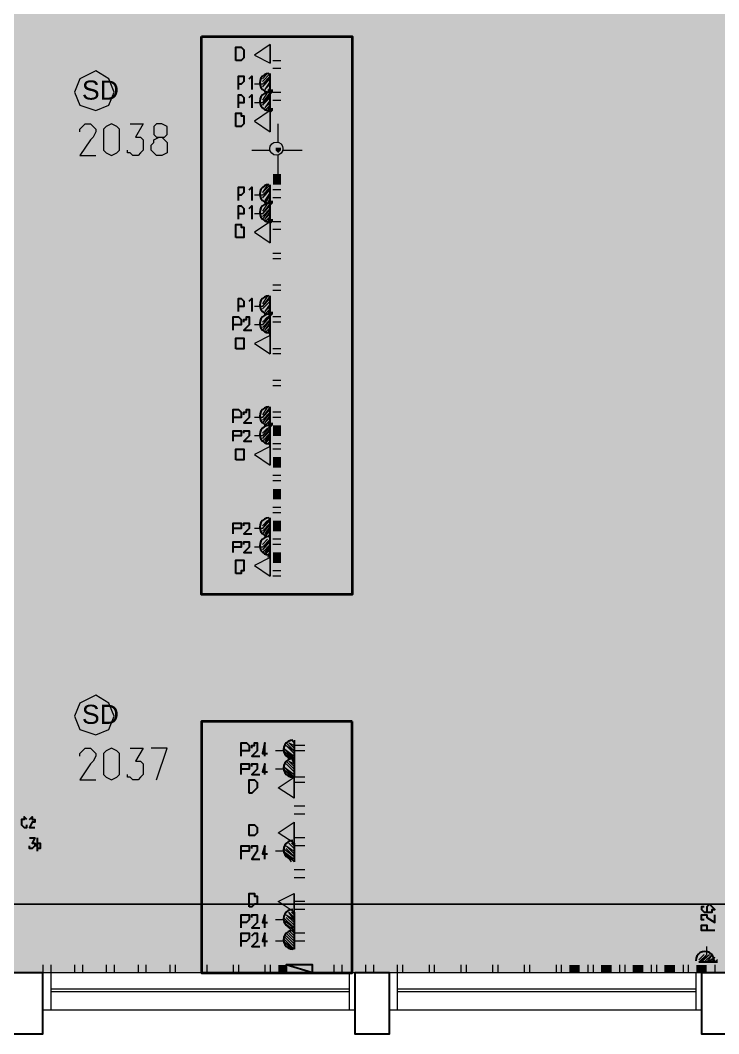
# Model space of a CAD drawing. Header units: millimetres. Extents: x 0 to 90.7, y 0 to 64.4.
# Drawn here: x 56.81 to 62.4, y 2.82 to 10.93 of the extents above; entities that cross this region are included whole.
import ezdxf

# ---------------------------------------------------------------- set-up
doc = ezdxf.new("R2010")
doc.units = ezdxf.units.MM
for name, color, linetype in [('PDF_014404$_ps_ELEC', 2, 'Continuous'), ('PDF_014404$_PS_ELECTRONICS', 5, 'Continuous'), ('PDF_014404$_ps_POWER$SKIRTING', 4, 'Continuous'), ('PDF_014404$_ps_TEXTBOLD$FIRE', 2, 'Continuous'), ('PDF_014404$_ps_TEXTBOLD$POWER', 2, 'Continuous'), ('PDF_014404$BL', 7, 'Continuous'), ('PDF_014404$FT', 7, 'Continuous'), ('PDF_014404$WA-COL', 7, 'Continuous'), ('PDF_014404$WN', 7, 'Continuous'), ('PDF_Text', 7, 'Continuous')]:
    doc.layers.add(name, color=color, linetype=linetype)
for name, color, linetype, true_color in [('PDF_014404$_PS_ELECTRONICS$CABLE$TRAY', 7, 'Continuous', 0xdd0037), ('PDF_014404$_ps_FIRE_ACCESS', 7, 'Continuous', 0x37dd00), ('PDF_014404$_ps_POWER$CABLE$TRAY', 7, 'Continuous', 0x7fbfff), ('PDF_014404$_ps_THIN', 7, 'Continuous', 0x7fbfff), ('PDF_014404$HL-TMP', 7, 'Continuous', 0x800000)]:
    doc.layers.add(name, color=color, linetype=linetype, true_color=true_color)
doc.styles.add('PDF ArialMT', font='arial.ttf')

msp = doc.modelspace()

# ---------------------------------------------------------------- hatches: boundary and pattern name
at = {"layer": 'PDF_014404$_ps_THIN', "transparency": 33554559}
for points in [[(58.8095, 10.3737), (58.7883, 10.3737), (58.7883, 10.3525), (58.8095, 10.3314), (58.8306, 10.3525), (58.8306, 10.3737)], [(58.8095, 10.2255), (58.7883, 10.2255), (58.7883, 10.2043), (58.8095, 10.1832), (58.8306, 10.2043), (58.8306, 10.2255)], [(58.873, 9.908), (58.8518, 9.908), (58.8518, 9.8868), (58.873, 9.8657), (58.8941, 9.8868), (58.8941, 9.908)], [(58.873, 9.908), (58.8518, 9.908), (58.8518, 9.8868), (58.873, 9.8657), (58.8941, 9.8868), (58.8941, 9.908)], [(58.8095, 9.4847), (58.7883, 9.4847), (58.7883, 9.4635), (58.8095, 9.4423), (58.8306, 9.4635), (58.8306, 9.4847)], [(58.8095, 9.3365), (58.7883, 9.3365), (58.7883, 9.3153), (58.8095, 9.2942), (58.8306, 9.3153), (58.8306, 9.3365)], [(58.8095, 8.5956), (58.7883, 8.5956), (58.7883, 8.5745), (58.8095, 8.5533), (58.8306, 8.5745), (58.8306, 8.5956)], [(58.8095, 7.7066), (58.7883, 7.7066), (58.7883, 7.6855), (58.8095, 7.6643), (58.8306, 7.6855), (58.8306, 7.7066)]]:
    msp.add_hatch(color=256, dxfattribs=at).paths.add_polyline_path(points)

# ---------------------------------------------------------------- linework, layer by layer
at = {"layer": 'PDF_014404$_ps_ELEC', "lineweight": 25}
for points in [[(58.7989, 10.5007, 1.00004), (58.7989, 10.3525, 1.00004), (58.7989, 10.2044)], [(58.7989, 9.6117, 1.00004), (58.7989, 9.4635, 1.00004), (58.7989, 9.3153)], [(58.7989, 8.7226, 1.00004), (58.7989, 8.5745, 1.00004), (58.7989, 8.4263)], [(58.7989, 7.8336, 1.00004), (58.7989, 7.6855, 1.00004), (58.7989, 7.5373)], [(58.7989, 6.9446, 1.00004), (58.7989, 6.7964, 1.00004), (58.7989, 6.6483)], [(58.9894, 5.1666, 1.00004), (58.9894, 5.0184, 1.00004), (58.9894, 4.8702)]]:
    msp.add_lwpolyline(points, format="xyb", dxfattribs=at)
for points in [[(58.8095, 10.2043), (58.8095, 10.3525), (58.8095, 10.5007)], [(58.8095, 9.3153), (58.8095, 9.4635), (58.8095, 9.6117)], [(58.8095, 8.4051), (58.8095, 8.5745), (58.8095, 8.7226)], [(58.8095, 7.5161), (58.8095, 7.6855), (58.8095, 7.8336)], [(58.8095, 6.6271), (58.8095, 6.7753), (58.8095, 6.9446)], [(59, 5.1666), (59, 5.0184), (59, 4.8702)], [(59, 4.3411), (59, 4.1929)], [(59, 3.7907), (59, 3.6425), (59, 3.4944)], [(62.3867, 3.3885), (62.2386, 3.3885)]]:
    msp.add_lwpolyline(points, dxfattribs=at)
at = {"layer": 'PDF_014404$_ps_ELEC', "lineweight": 0}
for points in [[(58.746, 10.416), (58.6825, 10.416)], [(58.746, 10.2678), (58.6825, 10.2678)], [(58.746, 9.527), (58.6825, 9.527)], [(58.746, 9.3788), (58.6825, 9.3788)], [(58.746, 8.638), (58.6825, 8.638)], [(58.746, 8.4898), (58.6825, 8.4898)], [(58.746, 7.749), (58.6825, 7.749)], [(58.746, 7.6008), (58.6825, 7.6008)], [(58.746, 6.8599), (58.6825, 6.8599)], [(58.746, 6.7118), (58.6825, 6.7118)], [(58.9153, 5.0819), (58.8518, 5.0819)], [(58.9153, 4.9337), (58.8518, 4.9337)], [(58.9153, 4.2775), (58.8518, 4.2775)], [(58.9153, 3.7272), (58.8518, 3.7272)], [(58.9153, 3.5579), (58.8518, 3.5579)], [(62.3021, 3.452), (62.3021, 3.5155)]]:
    msp.add_lwpolyline(points, dxfattribs=at)
at = {"layer": 'PDF_014404$_ps_ELEC', "lineweight": 25}
for centre, start, end in [((58.9894, 4.2881), 89.99773, 270.00227), ((58.9894, 3.7378), 89.99773, 270.00227), ((58.9894, 3.5685), 89.99773, 270.00227), ((62.2872, 3.4017), 359.99993, 180.00007)]:
    msp.add_arc(centre, 0.0741, start, end, dxfattribs=at)
at = {"layer": 'PDF_014404$_PS_ELECTRONICS', "lineweight": 0}
for points in [[(58.6825, 10.6489), (58.8095, 10.5854), (58.8095, 10.7335)], [(58.8095, 10.7335), (58.8095, 10.5854), (58.8095, 10.7335)], [(58.6825, 10.1197), (58.8095, 10.035), (58.8095, 10.2043)], [(58.8095, 10.2043), (58.8095, 10.035), (58.8095, 10.2043)], [(58.6825, 9.2307), (58.8095, 9.146), (58.8095, 9.3153)], [(58.8095, 9.3153), (58.8095, 9.146), (58.8095, 9.3153)], [(58.6825, 8.3416), (58.8095, 8.257), (58.8095, 8.4051)], [(58.8095, 8.4051), (58.8095, 8.257), (58.8095, 8.4051)], [(58.6825, 7.4526), (58.8095, 7.368), (58.8095, 7.5161)], [(58.8095, 7.5161), (58.8095, 7.368), (58.8095, 7.5161)], [(58.6825, 6.5636), (58.8095, 6.4789), (58.8095, 6.6271)], [(58.8095, 6.6271), (58.8095, 6.4789), (58.8095, 6.6271)], [(58.873, 4.7856), (59, 4.8702), (59, 4.7009)], [(59, 4.7009), (59, 4.8702), (59, 4.7009)], [(58.873, 4.4257), (59, 4.5104), (59, 4.3411)], [(59, 4.3411), (59, 4.5104), (59, 4.3411)], [(58.873, 3.8754), (59, 3.9389), (59, 3.7907)], [(59, 3.7907), (59, 3.9389), (59, 3.7907)]]:
    msp.add_lwpolyline(points, close=True, dxfattribs=at)
at = {"layer": 'PDF_014404$_PS_ELECTRONICS', "transparency": 33554559}
for points in [[(58.6825, 10.6489), (58.8095, 10.7335), (58.8095, 10.5854)], [(58.6825, 10.1197), (58.8095, 10.2043), (58.8095, 10.035)], [(58.6825, 9.2307), (58.8095, 9.3153), (58.8095, 9.146)], [(58.6825, 8.3416), (58.8095, 8.4051), (58.8095, 8.257)], [(58.6825, 7.4526), (58.8095, 7.5161), (58.8095, 7.368)], [(58.6825, 6.5636), (58.8095, 6.6271), (58.8095, 6.4789)], [(58.873, 4.7856), (59, 4.7009), (59, 4.8702)], [(58.873, 4.4257), (59, 4.3411), (59, 4.5104)], [(58.873, 3.8754), (59, 3.7907), (59, 3.9389)]]:
    msp.add_solid(points, dxfattribs=at)
at = {"layer": 'PDF_014404$_PS_ELECTRONICS$CABLE$TRAY', "transparency": 33554559}
for points in [[(58.6825, 9.527), (58.6825, 9.7387), (55.9307, 9.527)], [(58.6825, 9.7387), (55.9307, 9.527), (55.9307, 9.7387)]]:
    msp.add_solid(points, dxfattribs=at)
at = {"layer": 'PDF_014404$_ps_FIRE_ACCESS', "lineweight": 0}
for points in [[(57.4124, 10.2043), (57.5183, 10.2467), (57.5606, 10.3525), (57.5183, 10.4584), (57.4124, 10.5219), (57.2854, 10.4584), (57.2431, 10.3525), (57.2854, 10.2467)], [(57.4124, 5.2089), (57.5183, 5.2512), (57.5606, 5.3571), (57.5183, 5.4629), (57.4124, 5.5264), (57.2854, 5.4629), (57.2431, 5.3571), (57.2854, 5.2512)]]:
    msp.add_lwpolyline(points, close=True, dxfattribs=at)
at = {"layer": 'PDF_014404$_ps_POWER$CABLE$TRAY', "transparency": 33554559}
for points in [[(55.9307, 10.0562), (55.9307, 9.8445), (58.5343, 10.0562)], [(55.9307, 9.8445), (58.5343, 10.0562), (58.5343, 9.8445)], [(59.1693, 10.035), (59.1693, 9.8445), (65.202, 10.0138)], [(59.1693, 9.8445), (65.202, 10.0138), (65.202, 9.8022)]]:
    msp.add_solid(points, dxfattribs=at)
at = {"layer": 'PDF_014404$_ps_POWER$SKIRTING', "lineweight": 0}
for points in [[(58.8306, 10.797), (58.8941, 10.797)], [(58.8306, 10.6065), (58.8941, 10.6065)], [(58.8306, 10.543), (58.8941, 10.543)], [(58.8306, 10.3525), (58.8941, 10.3525)], [(58.8306, 10.289), (58.8941, 10.289)], [(58.8941, 9.5693), (58.8306, 9.5693)], [(58.8941, 9.5058), (58.8306, 9.5058)], [(58.8941, 9.3153), (58.8306, 9.3153)], [(58.8941, 9.2518), (58.8306, 9.2518)], [(58.8941, 9.0613), (58.8306, 9.0613)], [(58.8941, 9.019), (58.8306, 9.019)], [(58.8941, 8.8073), (58.8306, 8.8073)], [(58.8941, 8.765), (58.8306, 8.765)], [(58.8941, 8.5533), (58.8306, 8.5533)], [(58.8941, 8.511), (58.8306, 8.511)], [(58.8941, 8.2993), (58.8306, 8.2993)], [(58.8941, 8.257), (58.8306, 8.257)], [(58.8941, 8.0453), (58.8306, 8.0453)], [(58.8941, 8.003), (58.8306, 8.003)], [(58.8941, 7.7913), (58.8306, 7.7913)], [(58.8941, 7.749), (58.8306, 7.749)], [(58.8941, 7.5373), (58.8306, 7.5373)], [(58.8941, 7.495), (58.8306, 7.495)], [(58.8941, 7.2833), (58.8306, 7.2833)], [(58.8941, 7.2409), (58.8306, 7.2409)], [(58.8941, 7.0293), (58.8306, 7.0293)], [(58.8941, 6.9869), (58.8306, 6.9869)], [(58.8941, 6.7753), (58.8306, 6.7753)], [(58.8941, 6.7329), (58.8306, 6.7329)], [(58.8941, 6.5213), (58.8306, 6.5213)], [(58.8941, 6.4789), (58.8306, 6.4789)], [(58.8941, 6.3308), (58.8306, 6.3308)], [(59.0847, 5.1242), (59, 5.1242)], [(59.0847, 5.0819), (59, 5.0819)], [(59.0847, 4.8702), (59, 4.8702)], [(59.0847, 4.8279), (59, 4.8279)], [(59.0847, 4.6374), (59, 4.6374)], [(59.0847, 4.5739), (59, 4.5739)], [(59.0847, 4.3834), (59, 4.3834)], [(59.0847, 4.3199), (59, 4.3199)], [(59.0847, 4.1294), (59, 4.1294)], [(59.0847, 4.0659), (59, 4.0659)], [(59.0847, 3.8754), (59, 3.8754)], [(59.0847, 3.8119), (59, 3.8119)], [(59.0847, 3.6214), (59, 3.6214)], [(59.0847, 3.5579), (59, 3.5579)], [(56.9891, 3.3674), (56.9891, 3.3039)], [(57.0526, 3.3674), (57.0526, 3.3039)], [(57.2431, 3.3674), (57.2431, 3.3039)], [(57.3066, 3.3674), (57.3066, 3.3039)], [(57.4971, 3.3674), (57.4971, 3.3039)], [(57.5606, 3.3674), (57.5606, 3.3039)], [(57.7511, 3.3674), (57.7511, 3.3039)], [(57.8146, 3.3674), (57.8146, 3.3039)], [(58.0051, 3.3674), (58.0051, 3.3039)], [(58.0475, 3.3674), (58.0475, 3.3039)], [(58.2591, 3.3674), (58.2591, 3.3039)], [(58.3015, 3.3674), (58.3015, 3.3039)], [(58.5131, 3.3674), (58.5131, 3.3039)], [(58.5555, 3.3674), (58.5555, 3.3039)], [(58.7671, 3.3674), (58.7671, 3.3039)], [(58.8095, 3.3674), (58.8095, 3.3039)], [(58.9365, 3.3674), (58.9365, 3.3039)], [(59.0847, 3.3674), (59, 3.3674)], [(59.3175, 3.3674), (59.3175, 3.3039)], [(59.381, 3.3674), (59.381, 3.3039)], [(59.5715, 3.3674), (59.5715, 3.3039)], [(59.635, 3.3674), (59.635, 3.3039)], [(59.8255, 3.3674), (59.8255, 3.3039)], [(59.8678, 3.3674), (59.8678, 3.3039)], [(60.0795, 3.3674), (60.0795, 3.3039)], [(60.1218, 3.3674), (60.1218, 3.3039)], [(60.3335, 3.3674), (60.3335, 3.3039)], [(60.3758, 3.3674), (60.3758, 3.3039)], [(60.5875, 3.3674), (60.5875, 3.3039)], [(60.6299, 3.3674), (60.6299, 3.3039)], [(60.8415, 3.3674), (60.8415, 3.3039)], [(60.8839, 3.3674), (60.8839, 3.3039)], [(61.0955, 3.3674), (61.0955, 3.3039)], [(61.1379, 3.3674), (61.1379, 3.3039)], [(61.3495, 3.3674), (61.3495, 3.3039)], [(61.3919, 3.3674), (61.3919, 3.3039)], [(61.6035, 3.3674), (61.6035, 3.3039)], [(61.6459, 3.3674), (61.6459, 3.3039)], [(61.8575, 3.3674), (61.8575, 3.3039)], [(61.8999, 3.3674), (61.8999, 3.3039)], [(62.1116, 3.3674), (62.1116, 3.3039)], [(62.1539, 3.3674), (62.1539, 3.3039)], [(62.3656, 3.3674), (62.3656, 3.3039)]]:
    msp.add_lwpolyline(points, dxfattribs=at)
at = {"layer": 'PDF_014404$_ps_POWER$SKIRTING', "lineweight": 25}
msp.add_lwpolyline([(59.1482, 3.3039), (59.1482, 3.3674), (58.9365, 3.3674), (58.9365, 3.3039), (59.1482, 3.3039), (58.9365, 3.3674)], dxfattribs=at)
at = {"layer": 'PDF_014404$_ps_POWER$SKIRTING', "transparency": 33554559}
for points in [[(58.8306, 10.6489), (58.8941, 10.6489), (58.8306, 10.797)], [(58.8941, 10.6489), (58.8306, 10.797), (58.8941, 10.797)], [(58.8306, 10.3949), (58.8941, 10.3949), (58.8306, 10.5007)], [(58.8941, 10.3949), (58.8306, 10.5007), (58.8941, 10.5007)], [(58.8306, 10.0985), (58.8941, 10.0985), (58.8306, 10.2467)], [(58.8941, 10.0985), (58.8306, 10.2467), (58.8941, 10.2467)], [(58.8941, 9.6963), (58.8306, 9.6963), (58.8941, 9.6117)], [(58.8306, 9.6963), (58.8941, 9.6117), (58.8306, 9.6117)], [(58.8941, 9.4635), (58.8306, 9.4635), (58.8941, 9.3577)], [(58.8306, 9.4635), (58.8941, 9.3577), (58.8306, 9.3577)], [(58.8941, 9.2095), (58.8306, 9.2095), (58.8941, 9.1037)], [(58.8306, 9.2095), (58.8941, 9.1037), (58.8306, 9.1037)], [(58.8941, 8.9555), (58.8306, 8.9555), (58.8941, 8.8497)], [(58.8306, 8.9555), (58.8941, 8.8497), (58.8306, 8.8497)], [(58.8941, 8.7015), (58.8306, 8.7015), (58.8941, 8.5956)], [(58.8306, 8.7015), (58.8941, 8.5956), (58.8306, 8.5956)], [(58.8941, 8.4475), (58.8306, 8.4475), (58.8941, 8.3416)], [(58.8306, 8.4475), (58.8941, 8.3416), (58.8306, 8.3416)], [(58.8941, 8.1935), (58.8306, 8.1935), (58.8941, 8.0876)], [(58.8306, 8.1935), (58.8941, 8.0876), (58.8306, 8.0876)], [(58.8941, 7.9395), (58.8306, 7.9395), (58.8941, 7.8336)], [(58.8306, 7.9395), (58.8941, 7.8336), (58.8306, 7.8336)], [(58.8941, 7.6855), (58.8306, 7.6855), (58.8941, 7.6008)], [(58.8306, 7.6855), (58.8941, 7.6008), (58.8306, 7.6008)], [(58.8941, 7.4315), (58.8306, 7.4315), (58.8941, 7.3468)], [(58.8306, 7.4315), (58.8941, 7.3468), (58.8306, 7.3468)], [(58.8941, 7.1774), (58.8306, 7.1774), (58.8941, 7.0928)], [(58.8306, 7.1774), (58.8941, 7.0928), (58.8306, 7.0928)], [(58.8941, 6.9234), (58.8306, 6.9234), (58.8941, 6.8388)], [(58.8306, 6.9234), (58.8941, 6.8388), (58.8306, 6.8388)], [(58.8941, 6.6694), (58.8306, 6.6694), (58.8941, 6.5848)], [(58.8306, 6.6694), (58.8941, 6.5848), (58.8306, 6.5848)], [(58.8941, 6.4366), (58.8306, 6.4366), (58.8941, 6.3308)], [(58.8306, 6.4366), (58.8941, 6.3308), (58.8306, 6.3308)], [(59.0847, 5.3147), (59, 5.3147), (59.0847, 5.1877)], [(59, 5.3147), (59.0847, 5.1877), (59, 5.1877)], [(59.0847, 5.0396), (59, 5.0396), (59.0847, 4.9337)], [(59, 5.0396), (59.0847, 4.9337), (59, 4.9337)], [(59.0847, 4.7856), (59, 4.7856), (59.0847, 4.6797)], [(59, 4.7856), (59.0847, 4.6797), (59, 4.6797)], [(59.0847, 4.5316), (59, 4.5316), (59.0847, 4.4257)], [(59, 4.5316), (59.0847, 4.4257), (59, 4.4257)], [(59.0847, 4.2775), (59, 4.2775), (59.0847, 4.1717)], [(59, 4.2775), (59.0847, 4.1717), (59, 4.1717)], [(59.0847, 4.0235), (59, 4.0235), (59.0847, 3.9177)], [(59, 4.0235), (59.0847, 3.9177), (59, 3.9177)], [(59.0847, 3.7695), (59, 3.7695), (59.0847, 3.6637)], [(59, 3.7695), (59.0847, 3.6637), (59, 3.6637)], [(59.0847, 3.5155), (59, 3.5155), (59.0847, 3.3674)], [(59, 3.5155), (59.0847, 3.3674), (59, 3.3674)], [(56.8409, 3.3674), (56.8409, 3.3039), (56.9468, 3.3674)], [(56.8409, 3.3039), (56.9468, 3.3674), (56.9468, 3.3039)], [(57.0949, 3.3674), (57.0949, 3.3039), (57.2008, 3.3674)], [(57.0949, 3.3039), (57.2008, 3.3674), (57.2008, 3.3039)], [(57.3489, 3.3674), (57.3489, 3.3039), (57.4548, 3.3674)], [(57.3489, 3.3039), (57.4548, 3.3674), (57.4548, 3.3039)], [(57.603, 3.3674), (57.603, 3.3039), (57.7088, 3.3674)], [(57.603, 3.3039), (57.7088, 3.3674), (57.7088, 3.3039)], [(57.857, 3.3674), (57.857, 3.3039), (57.9628, 3.3674)], [(57.857, 3.3039), (57.9628, 3.3674), (57.9628, 3.3039)], [(58.111, 3.3674), (58.111, 3.3039), (58.2168, 3.3674)], [(58.111, 3.3039), (58.2168, 3.3674), (58.2168, 3.3039)], [(58.365, 3.3674), (58.365, 3.3039), (58.4708, 3.3674)], [(58.365, 3.3039), (58.4708, 3.3674), (58.4708, 3.3039)], [(58.619, 3.3674), (58.619, 3.3039), (58.7248, 3.3674)], [(58.619, 3.3039), (58.7248, 3.3674), (58.7248, 3.3039)], [(58.873, 3.3674), (58.873, 3.3039), (58.9365, 3.3674)], [(58.873, 3.3039), (58.9365, 3.3674), (58.9365, 3.3039)], [(59.1482, 3.3674), (59.1482, 3.3039), (59.2752, 3.3674)], [(59.1482, 3.3039), (59.2752, 3.3674), (59.2752, 3.3039)], [(59.4233, 3.3674), (59.4233, 3.3039), (59.5292, 3.3674)], [(59.4233, 3.3039), (59.5292, 3.3674), (59.5292, 3.3039)], [(59.6773, 3.3674), (59.6773, 3.3039), (59.7832, 3.3674)], [(59.6773, 3.3039), (59.7832, 3.3674), (59.7832, 3.3039)], [(59.9313, 3.3674), (59.9313, 3.3039), (60.0372, 3.3674)], [(59.9313, 3.3039), (60.0372, 3.3674), (60.0372, 3.3039)], [(60.1853, 3.3674), (60.1853, 3.3039), (60.2912, 3.3674)], [(60.1853, 3.3039), (60.2912, 3.3674), (60.2912, 3.3039)], [(60.4394, 3.3674), (60.4394, 3.3039), (60.5452, 3.3674)], [(60.4394, 3.3039), (60.5452, 3.3674), (60.5452, 3.3039)], [(60.6934, 3.3674), (60.6934, 3.3039), (60.7992, 3.3674)], [(60.6934, 3.3039), (60.7992, 3.3674), (60.7992, 3.3039)], [(60.9474, 3.3674), (60.9474, 3.3039), (61.0532, 3.3674)], [(60.9474, 3.3039), (61.0532, 3.3674), (61.0532, 3.3039)], [(61.2014, 3.3674), (61.2014, 3.3039), (61.286, 3.3674)], [(61.2014, 3.3039), (61.286, 3.3674), (61.286, 3.3039)], [(61.4554, 3.3674), (61.4554, 3.3039), (61.54, 3.3674)], [(61.4554, 3.3039), (61.54, 3.3674), (61.54, 3.3039)], [(61.7094, 3.3674), (61.7094, 3.3039), (61.794, 3.3674)], [(61.7094, 3.3039), (61.794, 3.3674), (61.794, 3.3039)], [(61.9634, 3.3674), (61.9634, 3.3039), (62.0481, 3.3674)], [(61.9634, 3.3039), (62.0481, 3.3674), (62.0481, 3.3039)], [(62.2174, 3.3674), (62.2174, 3.3039), (62.3021, 3.3674)], [(62.2174, 3.3039), (62.3021, 3.3674), (62.3021, 3.3039)]]:
    msp.add_solid(points, dxfattribs=at)
at = {"layer": 'PDF_014404$_ps_TEXTBOLD$FIRE', "lineweight": 20}
for points in [[(57.2854, 10.035), (57.2854, 10.0562), (57.3066, 10.0773), (57.3278, 10.0985), (57.3701, 10.0985), (57.3913, 10.0773), (57.4124, 10.0562), (57.4124, 10.035), (57.3913, 9.9927), (57.3701, 9.9715), (57.2854, 9.8445), (57.4124, 9.8445)], [(57.6876, 10.0985), (57.7935, 10.0985), (57.73, 9.9927), (57.7723, 9.9927), (57.7935, 9.9715), (57.7935, 9.9503), (57.7935, 9.908), (57.7935, 9.8868), (57.7723, 9.8657), (57.7511, 9.8445), (57.7088, 9.8445), (57.6876, 9.8657), (57.6665, 9.8657), (57.6665, 9.8868)], [(57.2854, 5.0396), (57.2854, 5.0607), (57.3066, 5.0819), (57.3278, 5.1031), (57.3701, 5.1031), (57.3913, 5.0819), (57.4124, 5.0607), (57.4124, 5.0396), (57.3913, 4.9972), (57.3701, 4.9761), (57.2854, 4.8491), (57.4124, 4.8491)], [(57.6876, 5.1031), (57.7935, 5.1031), (57.73, 4.9972), (57.7723, 4.9972), (57.7935, 4.9761), (57.7935, 4.9549), (57.7935, 4.9126), (57.7935, 4.8914), (57.7723, 4.8702), (57.7511, 4.8491), (57.7088, 4.8491), (57.6876, 4.8702), (57.6665, 4.8702), (57.6665, 4.8914)], [(57.8993, 4.8491), (57.984, 5.1031), (57.857, 5.1031)]]:
    msp.add_lwpolyline(points, dxfattribs=at)
for points in [[(57.5395, 10.0985), (57.4971, 10.0773), (57.476, 10.0562), (57.476, 9.9927), (57.476, 9.9503), (57.476, 9.8868), (57.4971, 9.8657), (57.5395, 9.8445), (57.5818, 9.8657), (57.603, 9.8868), (57.603, 9.9503), (57.603, 9.9927), (57.603, 10.0562), (57.5818, 10.0773)], [(57.8993, 10.0985), (57.8781, 10.0773), (57.8781, 10.0562), (57.8781, 10.035), (57.8781, 10.0138), (57.8993, 9.9927), (57.9416, 9.9927), (57.9628, 9.9715), (57.984, 9.9503), (57.984, 9.9292), (57.984, 9.8868), (57.984, 9.8657), (57.9416, 9.8445), (57.8993, 9.8445), (57.8781, 9.8657), (57.857, 9.8868), (57.857, 9.9292), (57.8781, 9.9503), (57.8781, 9.9715), (57.9205, 9.9927), (57.9628, 9.9927), (57.984, 10.0138), (57.984, 10.035), (57.984, 10.0562), (57.984, 10.0773), (57.9416, 10.0985)], [(57.5395, 5.1031), (57.4971, 5.0819), (57.476, 5.0607), (57.476, 4.9972), (57.476, 4.9549), (57.476, 4.8914), (57.4971, 4.8702), (57.5395, 4.8491), (57.5818, 4.8702), (57.603, 4.8914), (57.603, 4.9549), (57.603, 4.9972), (57.603, 5.0607), (57.5818, 5.0819)]]:
    msp.add_lwpolyline(points, close=True, dxfattribs=at)
at = {"layer": 'PDF_014404$_ps_TEXTBOLD$POWER', "lineweight": 25}
for points in [[(58.5343, 10.6065), (58.5343, 10.7124), (58.5766, 10.7124), (58.5978, 10.6912), (58.5978, 10.67), (58.5978, 10.6489), (58.5978, 10.6277), (58.5766, 10.6065)], [(58.5343, 10.0773), (58.5343, 10.1832), (58.5766, 10.1832), (58.5766, 10.162), (58.5978, 10.162), (58.5978, 10.1408), (58.5978, 10.1197), (58.5978, 10.0985), (58.5766, 10.0773)], [(58.5343, 9.1883), (58.5343, 9.2942), (58.5766, 9.2942), (58.5766, 9.273), (58.5978, 9.273), (58.5978, 9.2518), (58.5978, 9.2307), (58.5978, 9.2095), (58.5978, 9.1883), (58.5766, 9.1883)], [(58.5343, 8.2993), (58.5343, 8.384), (58.5766, 8.384), (58.5978, 8.384), (58.5978, 8.3628), (58.5978, 8.3205), (58.5978, 8.2993), (58.5766, 8.2993)], [(58.5343, 7.4103), (58.5343, 7.495), (58.5766, 7.495), (58.5978, 7.495), (58.5978, 7.4738), (58.5978, 7.4315), (58.5978, 7.4103), (58.5766, 7.4103)], [(58.5343, 6.5001), (58.5343, 6.6059), (58.5766, 6.6059), (58.5978, 6.6059), (58.5978, 6.5848), (58.5978, 6.5636), (58.5978, 6.5424), (58.5978, 6.5213), (58.5766, 6.5213), (58.5766, 6.5001)], [(58.6401, 4.7432), (58.6401, 4.8491), (58.6613, 4.8491), (58.6825, 4.8491), (58.7036, 4.8279), (58.7036, 4.8067), (58.7036, 4.7856), (58.6825, 4.7644), (58.6613, 4.7432)], [(58.6401, 4.4046), (58.6401, 4.4892), (58.6613, 4.4892), (58.6825, 4.4892), (58.7036, 4.4681), (58.7036, 4.4469), (58.7036, 4.4257), (58.6825, 4.4046), (58.6613, 4.4046)], [(56.9468, 4.2987), (56.9468, 4.3199), (56.9256, 4.3199), (56.9468, 4.3411), (56.9679, 4.3411), (56.9679, 4.3199), (56.9679, 4.2987)], [(58.6401, 3.833), (58.6401, 3.9389), (58.6613, 3.9389), (58.6825, 3.9389), (58.6825, 3.9177), (58.7036, 3.9177), (58.7036, 3.8965), (58.7036, 3.8754), (58.7036, 3.8542), (58.6825, 3.8542), (58.6613, 3.833)]]:
    msp.add_lwpolyline(points, close=True, dxfattribs=at)
for points in [[(58.5555, 10.3737), (58.5555, 10.4795), (58.5766, 10.4795), (58.5978, 10.4795), (58.5978, 10.4584), (58.5978, 10.4372), (58.5766, 10.416), (58.5555, 10.416)], [(58.6401, 10.4584), (58.6613, 10.4795), (58.6613, 10.3737)], [(58.5555, 10.2255), (58.5555, 10.3314), (58.5766, 10.3314), (58.5978, 10.3102), (58.5978, 10.289), (58.5978, 10.2678), (58.5766, 10.2678), (58.5555, 10.2678)], [(58.6401, 10.3102), (58.6613, 10.3314), (58.6613, 10.2255)], [(58.5555, 9.4847), (58.5555, 9.5905), (58.5766, 9.5905), (58.5978, 9.5905), (58.5978, 9.5693), (58.5978, 9.5482), (58.5766, 9.527), (58.5555, 9.527)], [(58.6401, 9.5693), (58.6613, 9.5905), (58.6613, 9.4847)], [(58.5555, 9.3365), (58.5555, 9.4423), (58.5766, 9.4423), (58.5978, 9.4212), (58.5978, 9.4), (58.5978, 9.3788), (58.5766, 9.3788), (58.5555, 9.3788)], [(58.6401, 9.4212), (58.6613, 9.4423), (58.6613, 9.3365)], [(58.5555, 8.5956), (58.5555, 8.7015), (58.5766, 8.7015), (58.5978, 8.6803), (58.5978, 8.6591), (58.5978, 8.638), (58.5766, 8.638), (58.5555, 8.638)], [(58.6401, 8.6803), (58.6613, 8.7015), (58.6613, 8.5956)], [(58.5131, 8.4475), (58.5131, 8.5533), (58.5555, 8.5533), (58.5766, 8.5321), (58.5766, 8.511), (58.5766, 8.4898), (58.5555, 8.4898), (58.5131, 8.4898)], [(58.5978, 8.511), (58.5978, 8.5321), (58.619, 8.5321), (58.619, 8.5533), (58.6401, 8.5533), (58.6401, 8.5321), (58.6401, 8.511), (58.6401, 8.4898), (58.5978, 8.4475), (58.6613, 8.4475)], [(58.5131, 7.7066), (58.5131, 7.8125), (58.5555, 7.8125), (58.5766, 7.7913), (58.5766, 7.7701), (58.5766, 7.749), (58.5555, 7.749), (58.5131, 7.749)], [(58.5978, 7.7701), (58.5978, 7.7913), (58.619, 7.7913), (58.619, 7.8125), (58.6401, 7.8125), (58.6401, 7.7913), (58.6401, 7.7701), (58.6401, 7.749), (58.5978, 7.7066), (58.6613, 7.7066)], [(58.5131, 7.5585), (58.5131, 7.6431), (58.5555, 7.6431), (58.5766, 7.6431), (58.5766, 7.622), (58.5766, 7.6008), (58.5555, 7.6008), (58.5131, 7.6008)], [(58.5978, 7.622), (58.5978, 7.6431), (58.619, 7.6431), (58.6401, 7.6431), (58.6401, 7.622), (58.6401, 7.6008), (58.5978, 7.5585), (58.6613, 7.5585)], [(58.5131, 6.8176), (58.5131, 6.9023), (58.5555, 6.9023), (58.5766, 6.9023), (58.5766, 6.8811), (58.5766, 6.8599), (58.5555, 6.8599), (58.5131, 6.8599)], [(58.5978, 6.8811), (58.5978, 6.9023), (58.619, 6.9023), (58.6401, 6.9023), (58.6401, 6.8811), (58.6401, 6.8599), (58.5978, 6.8176), (58.6613, 6.8176)], [(58.5131, 6.6694), (58.5131, 6.7541), (58.5555, 6.7541), (58.5766, 6.7541), (58.5766, 6.7329), (58.5766, 6.7118), (58.5555, 6.7118), (58.5131, 6.7118)], [(58.5978, 6.7329), (58.5978, 6.7541), (58.619, 6.7541), (58.6401, 6.7541), (58.6401, 6.7329), (58.6401, 6.7118), (58.5978, 6.6694), (58.6613, 6.6694)], [(58.5766, 5.0396), (58.5766, 5.1454), (58.619, 5.1454), (58.6401, 5.1242), (58.6401, 5.1031), (58.6401, 5.0819), (58.619, 5.0819), (58.5766, 5.0819)], [(58.6613, 5.1031), (58.6613, 5.1242), (58.6825, 5.1242), (58.6825, 5.1454), (58.7036, 5.1454), (58.7036, 5.1242), (58.7036, 5.1031), (58.7036, 5.0819), (58.6613, 5.0396), (58.7248, 5.0396)], [(58.7671, 5.0396), (58.7671, 5.1454), (58.746, 5.0607), (58.7883, 5.0607)], [(58.5766, 4.8914), (58.5766, 4.9761), (58.619, 4.9761), (58.6401, 4.9761), (58.6401, 4.9549), (58.6401, 4.9337), (58.619, 4.9337), (58.5766, 4.9337)], [(58.6613, 4.9549), (58.6613, 4.9761), (58.6825, 4.9761), (58.7036, 4.9761), (58.7036, 4.9549), (58.7036, 4.9337), (58.6613, 4.8914), (58.7248, 4.8914)], [(58.7671, 4.8914), (58.7671, 4.9761), (58.746, 4.9126), (58.7883, 4.9126)], [(56.8621, 4.5316), (56.8409, 4.5527), (56.8409, 4.5316), (56.8198, 4.5316), (56.8198, 4.5104), (56.8198, 4.4892), (56.8409, 4.4681), (56.8621, 4.4681), (56.8621, 4.4892)], [(56.8833, 4.5316), (56.9044, 4.5527), (56.9044, 4.5316), (56.9256, 4.5316), (56.9256, 4.5104), (56.9044, 4.5104), (56.8833, 4.4681), (56.9256, 4.4681)], [(56.8833, 4.3834), (56.9256, 4.3834), (56.9044, 4.3411), (56.9256, 4.3411), (56.9256, 4.3199), (56.9044, 4.2987), (56.8833, 4.2987), (56.8833, 4.3199)], [(56.9468, 4.2775), (56.9468, 4.3834)], [(58.5766, 4.214), (58.5766, 4.3199), (58.619, 4.3199), (58.6401, 4.3199), (58.6401, 4.2987), (58.6401, 4.2775), (58.619, 4.2775), (58.5766, 4.2775)], [(58.6613, 4.2987), (58.6613, 4.3199), (58.6825, 4.3199), (58.7036, 4.3199), (58.7036, 4.2987), (58.7036, 4.2775), (58.6613, 4.214), (58.7248, 4.214)], [(58.7671, 4.214), (58.7671, 4.3199), (58.746, 4.2564), (58.7883, 4.2564)], [(62.2809, 3.833), (62.2597, 3.833), (62.2597, 3.8119), (62.2809, 3.7907), (62.3021, 3.7907), (62.3232, 3.7907), (62.3444, 3.7907), (62.3444, 3.8119), (62.3656, 3.8119), (62.3444, 3.833), (62.3232, 3.8542), (62.3021, 3.833), (62.3021, 3.8119), (62.3021, 3.7907), (62.3232, 3.7907)], [(58.5766, 3.6637), (58.5766, 3.7695), (58.619, 3.7695), (58.6401, 3.7695), (58.6401, 3.7484), (58.6401, 3.7272), (58.619, 3.706), (58.5766, 3.706)], [(58.6613, 3.7484), (58.6613, 3.7695), (58.6825, 3.7695), (58.7036, 3.7695), (58.7036, 3.7484), (58.7036, 3.7272), (58.7036, 3.706), (58.6613, 3.6637), (58.7248, 3.6637)], [(58.7671, 3.6637), (58.7671, 3.7695), (58.746, 3.706), (58.7883, 3.706)], [(62.2809, 3.7272), (62.2597, 3.7272), (62.2597, 3.7484), (62.2597, 3.7695), (62.2809, 3.7695), (62.3021, 3.7695), (62.3021, 3.7484), (62.3656, 3.706), (62.3656, 3.7695)], [(62.3656, 3.6425), (62.2597, 3.6425), (62.2597, 3.6637), (62.2597, 3.6849), (62.2809, 3.6849), (62.3021, 3.6849), (62.3021, 3.6637), (62.3021, 3.6425)], [(58.5766, 3.5155), (58.5766, 3.6214), (58.619, 3.6214), (58.6401, 3.6214), (58.6401, 3.6002), (58.6401, 3.579), (58.619, 3.5579), (58.5766, 3.5579)], [(58.6613, 3.6002), (58.6825, 3.6214), (58.7036, 3.6214), (58.7036, 3.6002), (58.7036, 3.579), (58.7036, 3.5579), (58.6613, 3.5155), (58.7248, 3.5155)], [(58.7671, 3.5155), (58.7671, 3.6214), (58.746, 3.5579), (58.7883, 3.5579)]]:
    msp.add_lwpolyline(points, dxfattribs=at)
at = {"layer": 'PDF_014404$_ps_THIN', "lineweight": 18}
for points in [[(58.7883, 10.5007), (58.746, 10.4584)], [(58.8095, 10.5007), (58.746, 10.4372)], [(58.746, 10.416), (58.8095, 10.4795), (58.746, 10.3949), (58.8095, 10.4584)], [(58.8095, 10.4372), (58.7671, 10.3737), (58.8095, 10.416), (58.7671, 10.3737)], [(58.8095, 10.3949), (58.7883, 10.3525), (58.8095, 10.3737)], [(58.7883, 10.3525), (58.746, 10.289)], [(58.8095, 10.3525), (58.746, 10.2678), (58.8095, 10.3314), (58.746, 10.2467), (58.8095, 10.3102)], [(58.8095, 10.289), (58.7671, 10.2255), (58.8095, 10.2678)], [(58.7671, 10.2043), (58.8095, 10.2467), (58.7883, 10.2043), (58.8095, 10.2255)], [(58.873, 9.9503), (58.873, 10.0985)], [(58.6613, 9.8868), (58.8095, 9.8868)], [(58.873, 9.6963), (58.873, 9.8445)], [(58.9153, 9.8868), (59.0635, 9.8868)], [(58.7883, 9.6117), (58.746, 9.5482), (58.8095, 9.6117)], [(58.746, 9.527), (58.8095, 9.5905), (58.746, 9.5058), (58.8095, 9.5693)], [(58.8095, 9.5482), (58.7671, 9.4847), (58.8095, 9.527), (58.7671, 9.4635)], [(58.8095, 9.5058), (58.7883, 9.4635), (58.8095, 9.4847)], [(58.7883, 9.4635), (58.746, 9.4)], [(58.8095, 9.4635), (58.746, 9.3788), (58.8095, 9.4423)], [(58.746, 9.3577), (58.8095, 9.4212), (58.746, 9.3365)], [(58.8095, 9.4), (58.7671, 9.3365), (58.8095, 9.3788)], [(58.7671, 9.3153), (58.8095, 9.3577), (58.7883, 9.3153), (58.8095, 9.3365)], [(58.7883, 8.7226), (58.746, 8.6591)], [(58.8095, 8.7226), (58.746, 8.638), (58.8095, 8.7015)], [(58.8095, 8.6803), (58.746, 8.6168), (58.8095, 8.6803)], [(58.8095, 8.6591), (58.7671, 8.5956), (58.8095, 8.638)], [(58.7671, 8.5745), (58.8095, 8.6168), (58.7883, 8.5745), (58.8095, 8.5956)], [(58.8095, 8.5745), (58.746, 8.4898), (58.8095, 8.5533)], [(58.7883, 8.5533), (58.746, 8.511)], [(58.746, 8.4686), (58.8095, 8.5321), (58.746, 8.4475)], [(58.8095, 8.511), (58.7671, 8.4475), (58.8095, 8.4898)], [(58.7671, 8.4263), (58.8095, 8.4686), (58.7883, 8.4263), (58.8095, 8.4475)], [(58.8095, 8.4263), (58.8095, 8.4051)], [(58.7883, 7.8336), (58.746, 7.7701)], [(58.8095, 7.8336), (58.746, 7.749), (58.8095, 7.8125)], [(58.746, 7.7278), (58.8095, 7.7913), (58.746, 7.7066)], [(58.8095, 7.7701), (58.7671, 7.7066), (58.8095, 7.749)], [(58.7671, 7.6855), (58.8095, 7.7278), (58.7883, 7.6855), (58.8095, 7.7066)], [(58.8095, 7.6855), (58.746, 7.6008)], [(58.7883, 7.6643), (58.746, 7.622)], [(58.8095, 7.6643), (58.746, 7.5796), (58.8095, 7.6431)], [(58.746, 7.5585), (58.8095, 7.622), (58.7671, 7.5585)], [(58.8095, 7.6008), (58.7671, 7.5373), (58.8095, 7.5796)], [(58.8095, 7.5585), (58.7883, 7.5373), (58.8095, 7.5585)], [(58.8095, 7.5373), (58.8095, 7.5161)], [(58.8095, 6.9446), (58.746, 6.8599), (58.8095, 6.9234)], [(58.7883, 6.9234), (58.746, 6.8811)], [(58.746, 6.8388), (58.8095, 6.9023), (58.746, 6.8176)], [(58.8095, 6.8811), (58.7671, 6.8176)], [(58.8095, 6.8599), (58.7671, 6.7964), (58.8095, 6.8388)], [(58.8095, 6.8176), (58.7883, 6.7964), (58.8095, 6.8176)], [(58.7883, 6.7753), (58.746, 6.7329)], [(58.746, 6.7118), (58.8095, 6.7753), (58.746, 6.6906), (58.8095, 6.7541)], [(58.746, 6.6694), (58.8095, 6.7329), (58.7671, 6.6694)], [(58.8095, 6.7964), (58.8095, 6.7753)], [(58.8095, 6.7118), (58.7671, 6.6483), (58.8095, 6.6906)], [(58.7883, 6.6483), (58.8095, 6.6694), (58.7883, 6.6271)], [(58.8095, 6.6483), (58.8095, 6.6271)], [(59, 5.0607), (58.9365, 5.1242), (59, 5.0819), (58.9365, 5.1454)], [(59, 5.1031), (58.9577, 5.1454), (59, 5.1242)], [(59, 5.1454), (58.9788, 5.1666), (59, 5.1454)], [(58.9153, 5.0819), (59, 5.0184), (58.9153, 5.1031), (59, 5.0396)], [(58.9788, 5.0184), (58.9365, 5.0607)], [(58.9153, 4.9337), (59, 4.8702), (58.9153, 4.9549), (59, 4.8914)], [(59, 4.9337), (58.9365, 4.9972)], [(59, 4.9126), (58.9365, 4.9761), (59, 4.9126)], [(59, 4.9549), (58.9577, 4.9972), (59, 4.9761), (58.9788, 5.0184), (59, 4.9972)], [(58.9788, 4.8702), (58.9365, 4.9126)], [(58.9153, 4.2987), (59, 4.2352), (58.9365, 4.2987)], [(59, 4.2564), (58.9365, 4.3199), (59, 4.2775)], [(59, 4.2987), (58.9577, 4.3411), (59, 4.2987)], [(59, 4.3199), (58.9788, 4.3411), (59, 4.3411)], [(59, 4.1929), (58.9153, 4.2775), (59, 4.214)], [(58.9788, 4.1929), (58.9365, 4.2564)], [(58.9153, 3.7272), (59, 3.6637), (58.9153, 3.7484)], [(59, 3.706), (58.9365, 3.7695), (59, 3.7272), (58.9577, 3.7907), (59, 3.7484)], [(59, 3.6849), (58.9365, 3.7484)], [(59, 3.7695), (58.9788, 3.7907), (59, 3.7907)], [(59, 3.6214), (58.9788, 3.6425), (59, 3.6425), (58.9153, 3.706)], [(58.9788, 3.6425), (58.9365, 3.6849)], [(59, 3.5155), (58.9153, 3.6002)], [(58.9153, 3.5579), (59, 3.4944), (58.9153, 3.579)], [(59, 3.5579), (58.9365, 3.6214), (59, 3.5579)], [(59, 3.5367), (58.9365, 3.6002)], [(59, 3.6002), (58.9577, 3.6425)], [(59, 3.579), (58.9577, 3.6214)], [(58.9788, 3.4944), (58.9365, 3.5367)], [(62.2386, 3.4097), (62.2809, 3.452)], [(62.3021, 3.452), (62.2386, 3.3885), (62.3232, 3.452), (62.2597, 3.3885)], [(62.2809, 3.3885), (62.3444, 3.452), (62.3021, 3.3885), (62.3656, 3.4309), (62.3232, 3.3885)], [(62.3444, 3.3885), (62.3656, 3.4309)], [(62.3867, 3.4097), (62.3656, 3.3885), (62.3867, 3.3885)]]:
    msp.add_lwpolyline(points, dxfattribs=at)
msp.add_circle((58.858, 9.9002), 0.0529, dxfattribs=at)
at = {"layer": 'PDF_014404$BL', "lineweight": 9}
for points in [[(59.4868, 3.3039), (56.9891, 3.3039)], [(62.2597, 3.3039), (59.762, 3.3039)], [(56.9891, 3.0075), (59.4868, 3.0075)], [(59.762, 3.0075), (62.2597, 3.0075)]]:
    msp.add_lwpolyline(points, dxfattribs=at)
at = {"layer": 'PDF_014404$FT', "lineweight": 35}
for points in [[(58.2591, 10.797), (59.4657, 10.797), (59.4657, 6.3308), (58.2591, 6.3308)], [(59.4657, 5.3147), (58.2591, 5.3147), (58.2591, 3.3039), (59.4657, 3.3039)]]:
    msp.add_lwpolyline(points, close=True, dxfattribs=at)
at = {"layer": 'PDF_014404$HL-TMP', "lineweight": 0}
msp.add_lwpolyline([(65.1173, 3.8542), (40.6692, 3.8542), (65.1173, 3.8542)], dxfattribs=at)
at = {"layer": 'PDF_014404$HL-TMP', "transparency": 33554559}
for points in [[(67.9537, 11.686), (29.8952, 11.686), (67.9537, 10.6277)], [(29.8952, 11.686), (67.9537, 10.6277), (29.8952, 10.6277)], [(65.1173, 10.6277), (65.1173, 10.6277), (29.8952, 10.6277)], [(65.1173, 10.6277), (29.8952, 10.6277), (67.9537, 10.6277)], [(65.1173, 10.6277), (29.8952, 10.6277), (65.1173, 3.8542)], [(29.8952, 10.6277), (65.1173, 3.8542), (29.8952, 3.8542)], [(40.6692, 3.8542), (65.1173, 3.8542), (43.0823, 3.8542)], [(65.1173, 3.8542), (43.0823, 3.8542), (65.1173, 3.3039)], [(43.0823, 3.8542), (65.1173, 3.3039), (43.0823, 3.3039)]]:
    msp.add_solid(points, dxfattribs=at)
at = {"layer": 'PDF_014404$WA-COL', "lineweight": 25}
for points in [[(56.7139, 3.3039), (56.7139, 2.817), (56.9891, 2.817), (56.9891, 3.3039)], [(59.4868, 3.3039), (59.4868, 2.817), (59.762, 2.817), (59.762, 3.3039)], [(62.2597, 3.3039), (62.2597, 2.817), (62.5561, 2.817), (62.5561, 3.3039)]]:
    msp.add_lwpolyline(points, close=True, dxfattribs=at)
at = {"layer": 'PDF_014404$WN', "lineweight": 0}
for points in [[(56.9891, 3.3039), (56.9891, 3.0075)], [(57.0526, 3.3039), (57.0526, 3.0075)], [(59.4445, 3.0075), (59.4445, 3.3039)], [(59.4868, 3.0075), (59.4868, 3.3039)], [(59.762, 3.3039), (59.762, 3.0075)], [(59.8255, 3.3039), (59.8255, 3.0075)], [(62.2174, 3.0075), (62.2174, 3.3039)], [(62.2597, 3.0075), (62.2597, 3.3039)], [(57.0526, 3.1769), (59.4445, 3.1769)], [(59.8255, 3.1769), (62.2174, 3.1769)], [(57.0526, 3.1557), (59.4445, 3.1557)], [(59.8255, 3.1557), (62.2174, 3.1557)]]:
    msp.add_lwpolyline(points, dxfattribs=at)

# ---------------------------------------------------------------- texts
at = {"layer": 'PDF_Text', "color": 2, "char_height": 0.15281, "attachment_point": 4, "style": 'PDF ArialMT'}
for insert in [(57.3021, 10.3677), (57.3021, 5.3721)]:
    msp.add_mtext('SD', dxfattribs=dict(at, insert=insert))

doc.saveas('drawing.dxf')
